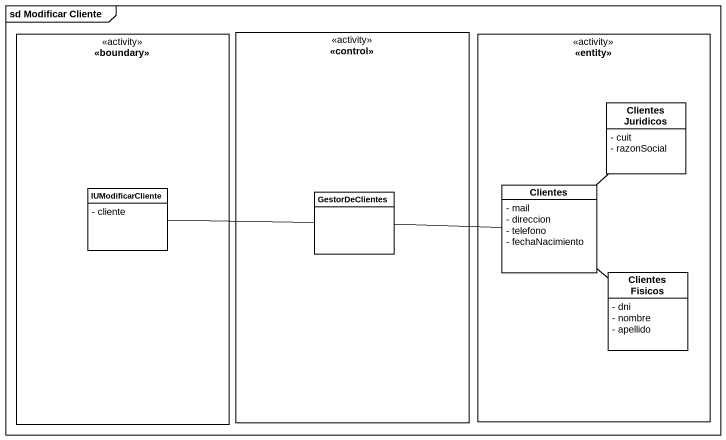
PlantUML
@startuml
mainframe sd Modificar Cliente
hide circle
hide empty members
skinparam classAttributeIconSize 0
rectangle "<<boundary>>" as boundary_ <<activity>> {
  class IUModificarCliente {
    - cliente
  }
}
rectangle "<<control>>" as control_ <<activity>> {
  class GestorDeClientes
}
rectangle "<<entity>>" as entity_ <<activity>> {
  class "Clientes Juridicos" as Clientes_Juridicos {
    - cuit
    - razonSocial
  }
  class Clientes {
    - mail
    - direccion
    - telefono
    - fechaNacimiento
  }
  class "Clientes Fisicos" as Clientes_Fisicos {
    - dni
    - nombre
    - apellido
  }
}
IUModificarCliente -right- GestorDeClientes
GestorDeClientes -right- Clientes
Clientes -up- Clientes_Juridicos
Clientes -- Clientes_Fisicos
@enduml
